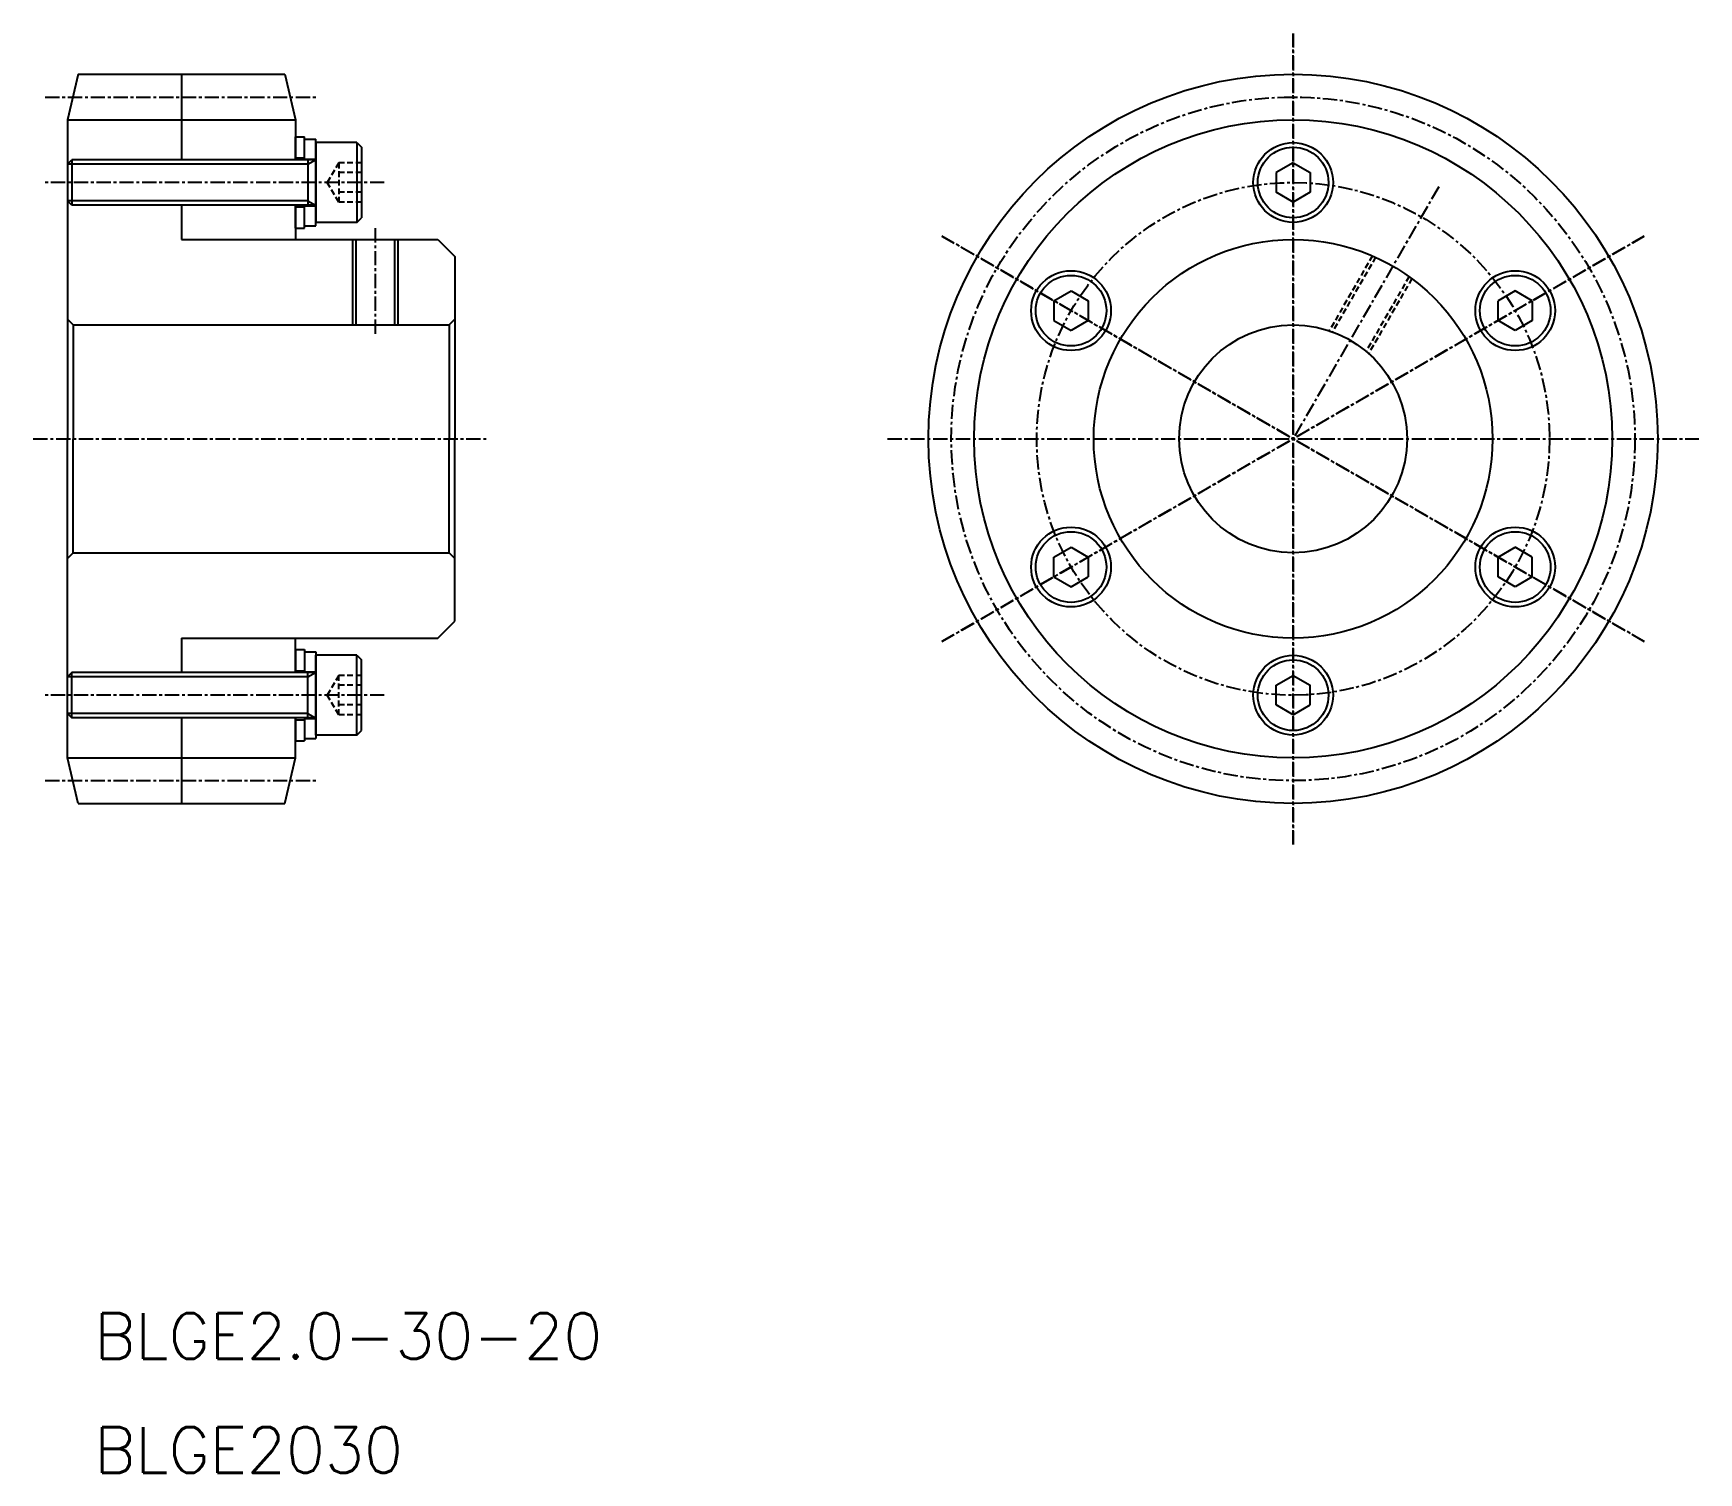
# Model space of a CAD drawing. Extents: x 0 to 146, y 0 to 126.
import ezdxf

# ---------------------------------------------------------------- set-up
doc = ezdxf.new("R2010")
doc.units = 0
doc.linetypes.add('CENTER', pattern=[2, 1.25, -0.25, 0.25, -0.25])
doc.linetypes.add('DASHED', pattern=[0.75, 0.5, -0.25])
doc.layers.get('0').update_dxf_attribs({"linetype": 'CONTINUOUS'})
doc.layers.add('CENTER', color=1, linetype='CENTER')
doc.styles.get("Standard").update_dxf_attribs({"font": 'txt', "bigfont": 'BIGFONT'})

msp = doc.modelspace()

# ---------------------------------------------------------------- linework, layer by layer
at = {"color": 7, "linetype": 'CONTINUOUS'}
for p, q in [((3.94, 122.74), (3, 118.74)), ((3.94, 122.74), (22.06, 122.74)), ((13, 122.74), (13, 115.24)), ((22.06, 122.74), (23, 118.74)), ((3, 118.74), (3, 90.74)), ((3, 118.74), (23, 118.74)), ((23, 118.74), (23, 115.24)), ((23, 115.24), (23, 117.24)), ((23, 117.24), (23.8, 117.24)), ((23.8, 115.24), (23.8, 117.24)), ((23.8, 115.29), (23.8, 117.04)), ((23.8, 117.04), (24.8, 117.04)), ((24.8, 109.44), (24.8, 117.04)), ((24.8, 116.74), (24.8, 109.74)), ((28.4, 116.74), (24.8, 116.74)), ((28.4, 116.74), (28.4, 109.74)), ((28.4, 116.74), (28.8, 116.34)), ((28.8, 116.34), (28.8, 110.14)), ((3, 114.86), (3.38, 115.24)), ((3, 114.86), (3, 111.62)), ((24.8, 115.24), (3.38, 115.24)), ((3.38, 115.24), (3.38, 111.24)), ((23, 115.39), (23.8, 115.39)), ((23.8, 115.29), (24.8, 115.29)), ((24.1, 115.24), (24.1, 111.24)), ((110.56, 114.97), (109.06, 114.11)), ((109.06, 114.11), (109.06, 112.38)), ((110.56, 114.97), (112.06, 114.11)), ((112.06, 114.11), (112.06, 112.38)), ((3.38, 111.24), (3, 111.62)), ((24.8, 111.24), (3.38, 111.24)), ((13, 111.24), (13, 108.24)), ((23, 111.24), (23, 108.24)), ((23, 109.24), (23, 111.24)), ((23, 111.09), (23.8, 111.09)), ((23.8, 109.24), (23.8, 111.24)), ((23.8, 109.44), (23.8, 111.19)), ((23.8, 111.19), (24.8, 111.19)), ((110.56, 111.51), (109.06, 112.38)), ((112.06, 112.38), (110.56, 111.51)), ((111.31, 111.94), (111.31, 111.94)), ((111.68, 112.16), (111.68, 112.16)), ((28.4, 109.74), (24.8, 109.74)), ((28.4, 109.74), (28.8, 110.14)), ((13, 108.24), (35.5, 108.24)), ((23, 109.24), (23.8, 109.24)), ((23.8, 109.44), (24.8, 109.44)), ((28.3, 108.24), (28.3, 100.74)), ((31.7, 108.24), (31.7, 100.74)), ((35.5, 108.24), (37, 106.74)), ((37, 106.74), (37, 90.74)), ((89.57, 102.86), (91.07, 103.72)), ((89.57, 102.86), (89.57, 101.13)), ((91.07, 103.72), (92.57, 102.86)), ((92.57, 102.86), (92.57, 101.13)), ((92.57, 102.42), (92.57, 102.42)), ((130.05, 103.72), (128.55, 102.86)), ((128.55, 101.13), (128.55, 102.86)), ((131.55, 102.86), (130.05, 103.72)), ((131.55, 102.86), (131.55, 101.13)), ((3.5, 100.74), (3, 101.24)), ((3, 101.24), (3, 101.24)), ((36.5, 100.74), (37, 101.24)), ((89.57, 101.13), (91.07, 100.26)), ((92.57, 101.13), (91.07, 100.26)), ((92.57, 101.99), (92.57, 101.99)), ((130.05, 100.26), (128.55, 101.13)), ((131.55, 101.13), (130.05, 100.26)), ((3.5, 100.74), (36.5, 100.74)), ((3.5, 100.74), (3.5, 90.74)), ((36.5, 100.74), (36.5, 90.74)), ((129.3, 100.69), (129.3, 100.69)), ((129.67, 100.48), (129.67, 100.48)), ((3, 90.74), (3, 90.74)), ((3, 62.74), (3, 90.74)), ((3, 90.74), (3, 90.74)), ((3.5, 80.74), (3.5, 90.74)), ((36.5, 80.74), (36.5, 90.74)), ((37, 74.74), (37, 90.74)), ((3.5, 80.74), (3, 80.24)), ((3.5, 80.74), (36.5, 80.74)), ((36.5, 80.74), (37, 80.24)), ((89.57, 80.36), (91.07, 81.22)), ((91.07, 81.22), (92.57, 80.36)), ((91.45, 81.01), (91.45, 81.01)), ((91.82, 80.79), (91.82, 80.79)), ((128.55, 80.36), (130.05, 81.22)), ((131.55, 80.36), (130.05, 81.22)), ((3, 80.24), (3, 80.24)), ((89.57, 78.63), (89.57, 80.36)), ((92.57, 80.36), (92.57, 78.63)), ((128.55, 78.63), (128.55, 80.36)), ((128.55, 79.49), (128.55, 79.49)), ((128.55, 79.06), (128.55, 79.06)), ((131.55, 78.63), (131.55, 80.36)), ((89.57, 78.63), (91.07, 77.76)), ((91.07, 77.76), (92.57, 78.63)), ((130.05, 77.76), (128.55, 78.63)), ((131.55, 78.63), (130.05, 77.76)), ((35.5, 73.24), (37, 74.74)), ((13, 73.24), (35.5, 73.24)), ((13, 73.24), (13, 70.24)), ((23, 70.24), (23, 73.24)), ((23, 72.24), (23, 70.24)), ((23, 72.24), (23.8, 72.24)), ((23.8, 72.24), (23.8, 70.24)), ((23.8, 72.04), (23.8, 70.29)), ((23.8, 72.04), (24.8, 72.04)), ((24.8, 72.04), (24.8, 64.44)), ((24.8, 64.74), (24.8, 71.74)), ((28.4, 71.74), (24.8, 71.74)), ((28.4, 64.74), (28.4, 71.74)), ((28.4, 71.74), (28.8, 71.34)), ((3.38, 70.24), (3, 69.86)), ((24.8, 70.24), (3.38, 70.24)), ((3.38, 66.24), (3.38, 70.24)), ((23, 70.39), (23.8, 70.39)), ((23.8, 70.29), (24.8, 70.29)), ((24.1, 66.24), (24.1, 70.24)), ((28.8, 65.14), (28.8, 71.34)), ((3, 66.62), (3, 69.86)), ((109.06, 69.11), (110.56, 69.97)), ((109.06, 67.38), (109.06, 69.11)), ((109.43, 69.32), (109.43, 69.32)), ((109.81, 69.54), (109.81, 69.54)), ((110.56, 69.97), (112.06, 69.11)), ((112.06, 67.38), (112.06, 69.11)), ((110.56, 66.51), (109.06, 67.38)), ((110.56, 66.51), (112.06, 67.38)), ((3, 66.62), (3.38, 66.24)), ((24.8, 66.24), (3.38, 66.24)), ((13, 66.24), (13, 58.74)), ((23, 62.74), (23, 66.24)), ((23, 66.24), (23, 64.24)), ((23, 66.09), (23.8, 66.09)), ((23.8, 66.24), (23.8, 64.24)), ((23.8, 66.19), (23.8, 64.44)), ((23.8, 66.19), (24.8, 66.19)), ((23.8, 64.44), (24.8, 64.44)), ((28.4, 64.74), (24.8, 64.74)), ((28.4, 64.74), (28.8, 65.14)), ((23, 64.24), (23.8, 64.24)), ((3, 62.74), (23, 62.74)), ((3.94, 58.74), (3, 62.74)), ((22.06, 58.74), (23, 62.74)), ((3.94, 58.74), (22.06, 58.74))]:
    msp.add_line(p, q, dxfattribs=at)
at = {"color": 3, "linetype": 'CONTINUOUS'}
for p, q in [((24.1, 114.86), (3, 114.86)), ((24.1, 114.86), (24.76, 115.24)), ((24.1, 111.62), (3, 111.62)), ((24.1, 111.62), (24.76, 111.24)), ((28, 108.24), (28, 100.74)), ((32, 108.24), (32, 100.74)), ((24.1, 69.86), (24.76, 70.24)), ((24.1, 69.86), (3, 69.86)), ((24.1, 66.62), (3, 66.62)), ((24.1, 66.62), (24.76, 66.24))]:
    msp.add_line(p, q, dxfattribs=at)
at = {"color": 3, "linetype": 'DASHED'}
for p, q in [((26.8, 114.97), (25.8, 113.24)), ((26.8, 114.97), (26.8, 111.51)), ((28.8, 114.97), (26.8, 114.97)), ((28.8, 114.11), (26.8, 114.11)), ((26.8, 111.51), (25.8, 113.24)), ((28.8, 112.38), (26.8, 112.38)), ((28.8, 111.51), (26.8, 111.51)), ((117.52, 106.8), (113.73, 100.23)), ((117.8, 106.68), (114.01, 100.13)), ((120.74, 104.98), (116.96, 98.43)), ((120.98, 104.8), (117.19, 98.23)), ((26.8, 69.97), (25.8, 68.24)), ((26.8, 66.51), (26.8, 69.97)), ((28.8, 69.97), (26.8, 69.97)), ((28.8, 69.11), (26.8, 69.11)), ((26.8, 66.51), (25.8, 68.24)), ((28.8, 67.38), (26.8, 67.38)), ((28.8, 66.51), (26.8, 66.51))]:
    msp.add_line(p, q, dxfattribs=at)
at = {"color": 7, "linetype": 'CONTINUOUS'}
for centre, radius in [((110.56, 90.74), 32), ((110.56, 113.24), 3.5), ((110.56, 113.24), 3.1), ((110.56, 90.74), 17.5), ((91.07, 101.99), 3.5), ((130.05, 101.99), 3.5), ((91.07, 101.99), 3.1), ((130.05, 101.99), 3.1), ((110.56, 90.74), 10), ((91.07, 79.49), 3.5), ((91.07, 79.49), 3.1), ((130.05, 79.49), 3.5), ((130.05, 79.49), 3.1), ((110.56, 68.24), 3.5), ((110.56, 68.24), 3.1)]:
    msp.add_circle(centre, radius, dxfattribs=at)
at = {"color": 3, "linetype": 'CONTINUOUS'}
msp.add_circle((110.56, 90.74), 28, dxfattribs=at)
at = {"layer": 'CENTER', "color": 1, "linetype": 'CENTER'}
for p, q in [((110.56, 126.33), (110.56, 55.15)), ((110.56, 55.15), (110.56, 126.33)), ((1.04, 120.74), (24.96, 120.74)), ((30.8, 113.24), (1, 113.24)), ((123.34, 112.87), (110.56, 90.74)), ((30, 109.22), (30, 99.74)), ((79.74, 108.54), (141.38, 72.95)), ((79.74, 72.95), (141.38, 108.54)), ((141.38, 72.95), (79.74, 108.54)), ((141.38, 108.54), (79.74, 72.95)), ((0, 90.74), (39.92, 90.74)), ((74.97, 90.74), (146.15, 90.74)), ((30.8, 68.24), (1, 68.24)), ((1.04, 60.74), (24.96, 60.74))]:
    msp.add_line(p, q, dxfattribs=at)
for radius in [30, 22.5]:
    msp.add_circle((110.56, 90.74), radius, dxfattribs=at)

# ---------------------------------------------------------------- texts
at = {"color": 7, "linetype": 'CONTINUOUS'}
for s, p in [('BLGE2.0-30-20', (5.36, 10)), ('BLGE2030', (5.36, 0))]:
    msp.add_text(s, height=4, dxfattribs=at).set_placement(p)

doc.saveas('drawing.dxf')
